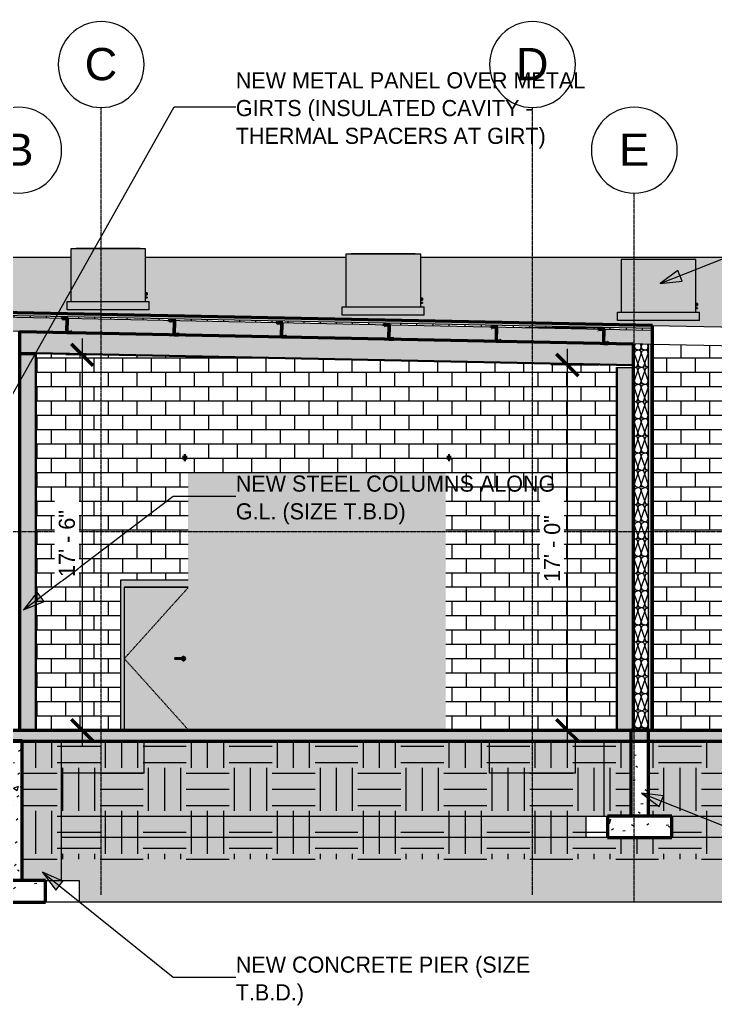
# Model space of a CAD drawing. Header units: inches. Extents: x -12040 to -7983, y -201 to 456.
# Drawn here: x -9286 to -8897, y -154 to 397 of the extents above; entities that cross this region are included whole.
import ezdxf

# ---------------------------------------------------------------- set-up
doc = ezdxf.new("R2010")
doc.units = ezdxf.units.IN
doc.header["$MEASUREMENT"] = 0
for name, pattern in [('Aligning Line 1_8_', [0.25, 0.125, -0.125]), ('Dash 1_16_', [0.125, 0.0625, -0.0625]), ('Grid Line 1_2_', [0.875, 0.5, -0.125, 0.125, -0.125])]:
    doc.linetypes.add(name, pattern=pattern)
for name, color, linetype, lineweight in [('A-ANNO-DIMS', 211, 'Continuous', 9), ('A-ANNO-DIMS-96', 211, 'Continuous', 9), ('A-DOOR', 31, 'Continuous', 13), ('A-DOOR-5', 31, 'Continuous', 9), ('A-DOOR-6', 31, 'Dash 1_16_', 9), ('A-DOOR-7', 31, 'Continuous', 50), ('A-DOOR-FRAM', 31, 'Continuous', 13), ('A-DOOR-FRAM-3', 31, 'Continuous', 9), ('A-FLOR-5', 192, 'Continuous', 50), ('A-FLOR-LEVL-1', 51, 'Grid Line 1_2_', 9), ('A-FLOR-PATT-1', 8, 'Continuous', 9), ('A-ROOF', 132, 'Continuous', 13), ('A-ROOF-3', 132, 'Continuous', 50), ('A-ROOF-PATT-1', 132, 'Continuous', 9), ('A-WALL', 113, 'Continuous', 13), ('A-WALL-1', 10, 'Continuous', 13), ('A-WALL-3', 163, 'Continuous', 13), ('A-WALL-5', 113, 'Continuous', 50), ('A-WALL-PATT-1', 10, 'Continuous', 13), ('A-WALL-PATT-2', 7, 'Continuous', 9), ('A-WALL-PATT-3', 111, 'Continuous', 9), ('C-TOPO-2', 253, 'Continuous', 9), ('G-ANNO-SYMB', 111, 'Aligning Line 1_8_', 9), ('G-ANNO-TEXT', 231, 'Continuous', 9), ('M-EQPM', 50, 'Continuous', 9), ('S-BEAM', 12, 'Continuous', 13), ('S-BEAM-4', 12, 'Continuous', 9), ('S-BEAM-5', 12, 'Continuous', 50), ('S-COLS', 52, 'Continuous', 13), ('S-COLS-3', 52, 'Continuous', 9), ('S-FNDN', 32, 'Continuous', 13), ('S-FNDN-2', 153, 'Continuous', 50), ('S-FNDN-3', 253, 'Continuous', 9), ('S-FNDN-4', 163, 'Continuous', 13), ('S-FNDN-5', 254, 'Continuous', 13), ('S-FNDN-6', 32, 'Continuous', 9), ('S-FNDN-7', 32, 'Continuous', 50), ('S-FNDN-8', 90, 'Continuous', 13), ('S-GRID-1', 1, 'Grid Line 1_2_', 9), ('S-GRID-IDEN', 1, 'Continuous', 9)]:
    doc.layers.add(name, color=color, linetype=linetype, lineweight=lineweight)
doc.styles.add('Arial', font='arial.ttf', dxfattribs={"height": 18})
doc.styles.add('Century Gothic_1', font='ufonts.com_century-gothic.ttf', dxfattribs={"height": 9})
doc.dimstyles.new('OD__1__Tol__', dxfattribs={"dimscale": 12, "dimtxt": 9.397514, "dimasz": 1, "dimexe": 0.75, "dimexo": 0.5, "dimgap": 0.125, "dimtad": 1, "dimdec": 0, "dimzin": 3, "dimdsep": 46, "dimlunit": 4, "dimtxsty": 'Century Gothic_1', "dimblk1": 'OBLIQUE', "dimblk2": 'OBLIQUE', "dimsah": 1, "dimcen": 0.09, "dimdle": 0.75, "dimazin": 0, "dimtfac": 1, "dimtdec": 4, "dimtix": 1, "dimtmove": 0, "dimatfit": 3, "dimfxl": 1, "dimtvp": 1, "dimtfill": 1, "dimfrac": 2, "dimtolj": 1, "dimtzin": 0, "dimarcsym": 2})
pattern_1 = [(0, (-8928.57, 126), (24, 24), [24, -24]), (0, (-8928.57, 135), (24, 24), [24, -24]), (0, (-8928.57, 144), (24, 24), [24, -24]), (90, (-8925.57, 147), (-24, 24), [24, -24]), (90, (-8916.57, 147), (-24, 24), [24, -24]), (90, (-8907.57, 147), (-24, 24), [24, -24])]
pattern_2 = [(50, (-8928.57, 126), (27.5427, -2.4099), [2.88, -31.68]), (355, (-8928.57, 126), (-5.3278, 28.8843), [2.304, -25.344]), (100.451, (-8926.276, 125.8), (22.2153, 26.474), [2.448, -26.924]), (46.184, (-8928.57, 133.68), (40.982, -6.3564), [4.32, -47.52]), (96.636, (-8925.156, 133.15), (35.8907, 37.4062), [3.671, -40.386]), (351.184, (-8928.57, 133.68), (35.891, 37.4062), [3.456, -38.016]), (21, (-8924.73, 131.76), (22.921, -15.4607), [2.88, -31.68]), (326, (-8924.73, 131.76), (9.3435, 27.8457), [2.304, -25.344]), (71.451, (-8922.82, 130.472), (32.2648, 12.3844), [2.448, -26.924]), (37.5, (-8928.571, 126), (0.46686, 12.7827), [1.267, -23.77, 1.267, -24.461, -25.44]), (37.5, (-8928.571, 126), (0.46686, 12.7827), [-50.765, 1.267, -24.173]), (7.5, (-8928.571, 126), (10.1016, 15.1451), [1.267, -13.402, 1.267, -23.194, -9.696]), (7.5, (-8928.571, 126), (10.1016, 15.1451), [-39.13, 1.267, -8.429]), (327.5, (-8937.134, 126), (20.49916, -0.86578), [1.267, -8.333, 1.267, -28.685, -39.744]), (327.5, (-8937.134, 126), (20.49916, -0.86578), [-39.552, 1.267, -38.477]), (317.5, (-8940.974, 126), (22.3948, 3.8443), [1.267, -11.213, 1.267, -18.624, -28.224]), (317.5, (-8940.974, 126), (22.3948, 3.8443), [-32.371, 1.267, -26.957])]
pattern_3 = [(161.57, (-8928.0911, 126.48), (-3.8399538, -1.54e-05), [0, -27.322, 3.034, 0]), (18.43, (-8929.0511, 126.48), (-3.8399538, 1.54e-05), [0, -27.322, 3.034, 0]), (108.43, (-8928.0911, 126.48), (1.919622, -9.6005246), [9.106, -21.25]), (71.57, (-8929.0511, 126.48), (1.919622, 9.6005246), [9.106, -21.25])]

# ---------------------------------------------------------------- blocks, each defined once
blk = doc.blocks.new('Walls 1 - Walls 1-1277454-BUILDING SECTION - NORTH_SOUTH - LOOKING EAST - _REPAIR GARAGE')
at = {"layer": 'A-WALL-1'}
for points in [[(-11369.62, -72), (-10643.01, -72), (-10643.01, -60), (-11424.64, -60), (-11424.64, -72)], [(-11414.64, -96), (-10643.01, -96), (-10643.01, -72), (-11424.64, -72), (-11424.64, -84), (-11414.64, -84)]]:
    blk.add_hatch(color=256, dxfattribs=at).paths.add_polyline_path(points, flags=0)
at = {"layer": 'A-WALL-3'}
blk.add_line((-10643.01, -96), (-11414.64, -96), dxfattribs=at)
blk = doc.blocks.new('Door-Sectional_DesignersChoice_Amarr - 16_x8_-V2-BUILDING SECTION - NORTH_SOUTH - LOOKING EAST - _REPAIR GARAGE')
at = {"layer": 'A-DOOR'}
for points in [[(-11355.18, 151.25), (-11355.18, 153.25), (-11356.18, 153.25), (-11356.18, 151.25)], [(-11207.61, 151.25), (-11207.61, 153.25), (-11208.61, 153.25), (-11208.61, 151.25)], [(-11353.9, 0), (-11209.9, 0), (-11209.9, 144), (-11353.9, 144), (-11353.9, 6.17)]]:
    blk.add_hatch(color=256, dxfattribs=at).paths.add_polyline_path(points, flags=0)
at = {"layer": 'A-DOOR-7'}
for p, q in [((-11356.18, 153.25), (-11356.18, 151.25)), ((-11355.18, 153.25), (-11356.18, 153.25)), ((-11356.18, 151.25), (-11355.18, 151.25)), ((-11355.18, 151.25), (-11355.18, 153.25)), ((-11208.61, 153.25), (-11208.61, 151.25)), ((-11207.61, 153.25), (-11208.61, 153.25)), ((-11208.61, 151.25), (-11207.61, 151.25)), ((-11207.61, 151.25), (-11207.61, 153.25))]:
    blk.add_line(p, q, dxfattribs=at)
blk = doc.blocks.new('Z-Girder - Z-Girder-1383075-BUILDING SECTION - NORTH_SOUTH - LOOKING EAST - _REPAIR GARAGE')
at = {"layer": 'S-BEAM-4'}
h = blk.add_hatch(color=256, dxfattribs=at)
h.paths.add_polyline_path([(-11421.51, 222.14), (-11421.55, 222.28), (-11421.68, 222.32), (-11421.62, 222.2)], flags=0)
h.paths.add_polyline_path([(-11419.13, 222.1), (-11418.63, 222.66), (-11418.71, 222.73), (-11419.17, 222.21), (-11421.49, 222.25), (-11421.51, 222.14)], flags=0)
h.paths.add_polyline_path([(-11421.46, 230.09), (-11421.6, 230.15), (-11423.99, 230.16), (-11424.46, 229.63), (-11424.37, 229.56), (-11423.91, 230.08), (-11421.6, 230.04)], flags=0)
h.paths.add_polyline_path([(-11421.41, 229.96), (-11421.46, 230.09), (-11421.54, 230.01)], flags=0)
h.paths.add_polyline_path([(-11421.68, 222.32), (-11421.57, 222.33), (-11421.41, 229.96), (-11421.52, 229.96)], flags=0)
at = {"layer": 'S-BEAM-5'}
for p, q in [((-11423.96, 230.19), (-11424.46, 229.63)), ((-11424.46, 229.63), (-11424.37, 229.56)), ((-11424.37, 229.56), (-11423.91, 230.08)), ((-11421.6, 230.15), (-11423.96, 230.19)), ((-11423.91, 230.08), (-11421.6, 230.04)), ((-11421.52, 229.96), (-11421.68, 222.32)), ((-11421.57, 222.33), (-11421.41, 229.96)), ((-11421.51, 222.14), (-11419.13, 222.1)), ((-11419.17, 222.21), (-11421.49, 222.25)), ((-11418.71, 222.73), (-11419.17, 222.21)), ((-11419.13, 222.1), (-11418.63, 222.66)), ((-11418.63, 222.66), (-11418.71, 222.73))]:
    blk.add_line(p, q, dxfattribs=at)
for centre, radius, start, end in [((-11421.6, 229.96), 0.188, 358.8458, 88.8458), ((-11421.6, 229.96), 0.0782, 358.8458, 86.7231), ((-11421.49, 222.33), 0.188, 184.4483, 262.9101), ((-11421.49, 222.33), 0.0782, 178.8458, 265.8034)]:
    blk.add_arc(centre, radius, start, end, dxfattribs=at)
blk = doc.blocks.new('Condensing Unit - Air Cooled - DX - 6-10 Tons - 6 Tons-1352867-BUILDING SECTION - NORTH_SOUTH - LOOKING EAST - _REPAIR GARAGE')
at = {"layer": 'M-EQPM'}
for points in [[(-11252.3, 236.46), (-11223.9, 236.46), (-11223.9, 265.87), (-11265.68, 265.87), (-11265.68, 236.46)], [(-11261.28, 265.87), (-11251.75, 265.87), (-11251.75, 266.23), (-11262.69, 266.23), (-11262.69, 265.87), (-11262.22, 265.87)], [(-11241.29, 265.87), (-11240.81, 265.87), (-11240.81, 266.23), (-11251.75, 266.23), (-11251.75, 265.87), (-11242.23, 265.87)], [(-11240.11, 265.87), (-11237.83, 265.87), (-11237.83, 266.23), (-11240.81, 266.23), (-11240.81, 265.87)], [(-11227.36, 265.87), (-11226.89, 265.87), (-11226.89, 266.23), (-11237.83, 266.23), (-11237.83, 265.87), (-11228.3, 265.87)], [(-11222.9, 240.86), (-11222.9, 241.42), (-11223.9, 241.4), (-11223.9, 240.86)], [(-11223.9, 240.29), (-11222.9, 240.31), (-11222.9, 240.86), (-11223.9, 240.86), (-11223.9, 240.31)], [(-11222.9, 238.68), (-11222.9, 238.86), (-11223.9, 238.85), (-11223.9, 238.68)], [(-11222.9, 238.5), (-11222.9, 238.68), (-11223.9, 238.68), (-11223.9, 238.5)], [(-11252.3, 231.87), (-11221.9, 231.87), (-11221.9, 236.46), (-11267.68, 236.46), (-11267.68, 231.87)]]:
    blk.add_hatch(color=256, dxfattribs=at).paths.add_polyline_path(points, flags=0)
for p, q in [((-11265.68, 265.87), (-11265.68, 236.46)), ((-11223.9, 265.87), (-11265.68, 265.87)), ((-11262.75, 266.23), (-11262.75, 265.87)), ((-11262.69, 266.23), (-11251.75, 266.23)), ((-11251.75, 266.23), (-11240.81, 266.23)), ((-11240.83, 266.23), (-11237.83, 266.23)), ((-11240.75, 265.87), (-11240.75, 266.23)), ((-11237.83, 266.23), (-11226.89, 266.23)), ((-11226.83, 265.87), (-11226.83, 266.23)), ((-11223.9, 236.46), (-11223.9, 265.87)), ((-11222.9, 241.42), (-11223.9, 241.42)), ((-11223.9, 240.29), (-11222.9, 240.29)), ((-11222.9, 238.87), (-11223.9, 238.87)), ((-11223.9, 238.5), (-11222.9, 238.5)), ((-11222.9, 241.42), (-11222.9, 240.86)), ((-11222.9, 240.86), (-11222.9, 240.29)), ((-11222.9, 238.86), (-11222.9, 238.68)), ((-11222.9, 238.68), (-11222.9, 238.5)), ((-11267.68, 236.46), (-11221.9, 236.46)), ((-11267.68, 231.87), (-11267.68, 236.46)), ((-11221.9, 231.87), (-11267.68, 231.87)), ((-11221.9, 231.87), (-11221.9, 236.46))]:
    blk.add_line(p, q, dxfattribs=at)
blk = doc.blocks.new('Door-Passage-Single-Flush - 36_ x 80_-1385436-BUILDING SECTION - NORTH_SOUTH - LOOKING EAST - _REPAIR GARAGE')
at = {"layer": 'A-DOOR'}
h = blk.add_hatch(color=256, dxfattribs=at)
h.paths.add_polyline_path([(-11353.9, 0), (-11353.9, 80), (-11389.52, 80), (-11389.52, 0)], flags=0)
h.paths.add_polyline_path([(-11356.38, 38.82), (-11356.68, 38.86), (-11356.97, 38.98), (-11357.21, 39.16), (-11357.4, 39.41), (-11357.5, 39.61), (-11361.2, 39.62), (-11361.2, 40.39), (-11357.48, 40.39), (-11357.4, 40.59), (-11357.21, 40.84), (-11356.97, 41.02), (-11356.68, 41.14), (-11356.38, 41.18), (-11356.07, 41.14), (-11355.78, 41.02), (-11355.54, 40.84), (-11355.35, 40.59), (-11355.23, 40.31), (-11355.19, 40), (-11355.23, 39.69), (-11355.35, 39.41), (-11355.54, 39.16), (-11355.78, 38.98), (-11356.15, 38.85)], flags=0)
for points in [[(-11357.06, 40), (-11357.06, 40.39), (-11361.2, 40.38), (-11361.2, 40), (-11359.39, 40)], [(-11359.39, 39.61), (-11357.06, 39.62), (-11357.06, 40), (-11361.2, 40), (-11361.2, 39.61)]]:
    blk.add_hatch(color=256, dxfattribs=at).paths.add_polyline_path(points, flags=0)
h = blk.add_hatch(color=256, dxfattribs=at)
h.paths.add_polyline_path([(-11356.38, 38.82), (-11356.07, 38.86), (-11355.78, 38.98), (-11355.54, 39.16), (-11355.35, 39.41), (-11355.23, 39.69), (-11355.19, 40), (-11355.23, 40.31), (-11355.35, 40.59), (-11355.54, 40.84), (-11355.78, 41.02), (-11356.15, 41.15), (-11356.38, 41.18), (-11356.68, 41.14), (-11356.97, 41.02), (-11357.21, 40.84), (-11357.4, 40.59), (-11357.47, 40.39), (-11356.99, 40.38), (-11356.73, 40.38), (-11356.37, 40.36), (-11356.18, 40.26), (-11356.13, 40.12), (-11356.13, 39.8), (-11356.3, 39.65), (-11356.48, 39.61), (-11356.81, 39.65), (-11357.25, 39.61), (-11357.48, 39.61), (-11357.4, 39.41), (-11357.21, 39.16), (-11356.97, 38.98), (-11356.68, 38.86)], flags=0)
h.paths.add_polyline_path([(-11357.06, 39.8), (-11357, 40), (-11357.06, 40.1), (-11357.06, 39.9)], flags=0)
h = blk.add_hatch(color=256, dxfattribs=at)
h.paths.add_polyline_path([(-11356.3, 40), (-11356.11, 40), (-11356.18, 40.26), (-11356.3, 40.35), (-11356.49, 40.39), (-11356.81, 40.35), (-11357.01, 40.34), (-11356.69, 40), (-11356.39, 40)], flags=0)
h.paths.add_polyline_path([(-11357, 40), (-11356.69, 40), (-11357.06, 40.34), (-11357.03, 40.1)], flags=0)
h = blk.add_hatch(color=256, dxfattribs=at)
h.paths.add_polyline_path([(-11356.69, 40), (-11357, 40), (-11357.06, 39.66), (-11357.03, 39.66), (-11356.7, 39.99)], flags=0)
h.paths.add_polyline_path([(-11356.47, 39.61), (-11356.18, 39.74), (-11356.13, 39.88), (-11356.15, 40), (-11356.7, 39.99), (-11356.99, 39.62), (-11356.73, 39.62), (-11356.48, 39.61)], flags=0)
at = {"layer": 'A-DOOR-FRAM'}
blk.add_hatch(color=256, dxfattribs=at).paths.add_polyline_path([(-11389.52, 0), (-11389.52, 80), (-11353.9, 80), (-11353.9, 84), (-11391.52, 84), (-11391.52, 0)], flags=0)
at = {"layer": 'A-DOOR-5'}
for p, q in [((-11353.9, 80), (-11389.52, 80)), ((-11389.52, 80), (-11389.52, 0)), ((-11357.06, 40.39), (-11361.2, 40.39)), ((-11361.2, 40), (-11361.2, 40.39)), ((-11361.2, 39.61), (-11361.2, 40)), ((-11361.2, 39.61), (-11357.06, 39.61))]:
    blk.add_line(p, q, dxfattribs=at)
at = {"layer": 'A-DOOR-5', "flags": 128}
for points in [[(-11356.47, 40.39), (-11356.47, 40.39), (-11356.48, 40.39), (-11356.48, 40.39), (-11356.48, 40.39), (-11356.49, 40.39), (-11356.49, 40.39), (-11356.5, 40.39), (-11356.5, 40.39), (-11356.51, 40.39), (-11356.52, 40.39), (-11356.53, 40.39), (-11356.54, 40.39), (-11356.55, 40.39), (-11356.56, 40.39), (-11356.58, 40.39), (-11356.59, 40.39), (-11356.6, 40.39), (-11356.62, 40.39), (-11356.64, 40.39), (-11356.65, 40.39), (-11356.67, 40.39), (-11356.69, 40.39), (-11356.71, 40.39), (-11356.73, 40.39), (-11356.74, 40.39), (-11356.77, 40.39), (-11356.79, 40.39), (-11356.81, 40.39), (-11356.83, 40.39), (-11356.85, 40.39), (-11356.87, 40.39), (-11356.89, 40.39), (-11356.92, 40.39), (-11356.94, 40.39), (-11356.96, 40.39), (-11356.99, 40.39), (-11357.01, 40.39), (-11357.03, 40.39), (-11357.06, 40.39), (-11357.06, 40.39)], [(-11357.06, 39.61), (-11357.04, 39.61), (-11357.02, 39.61), (-11356.99, 39.61), (-11356.97, 39.61), (-11356.95, 39.61), (-11356.92, 39.61), (-11356.9, 39.61), (-11356.88, 39.61), (-11356.86, 39.61), (-11356.83, 39.61), (-11356.81, 39.61), (-11356.79, 39.61), (-11356.77, 39.61), (-11356.75, 39.61), (-11356.73, 39.61), (-11356.71, 39.61), (-11356.69, 39.61), (-11356.67, 39.61), (-11356.66, 39.61), (-11356.64, 39.61), (-11356.62, 39.61), (-11356.61, 39.61), (-11356.59, 39.61), (-11356.58, 39.61), (-11356.57, 39.61), (-11356.55, 39.61), (-11356.54, 39.61), (-11356.53, 39.61), (-11356.52, 39.61), (-11356.51, 39.61), (-11356.51, 39.61), (-11356.5, 39.61), (-11356.49, 39.61), (-11356.49, 39.61), (-11356.48, 39.61), (-11356.48, 39.61), (-11356.48, 39.61), (-11356.47, 39.61), (-11356.47, 39.61)]]:
    blk.add_lwpolyline(points, dxfattribs=at)
at = {"layer": 'A-DOOR-5'}
for centre, radius, start, end in [((-11356.38, 40), 1.18, 0, 160.3657), ((-11356.38, 40), 1.18, 199.5633, 360), ((-11356.47, 40), 0.394, 75, 90), ((-11356.47, 40), 0.394, 270, 285), ((-11356.47, 40), 0.394, 0, 30), ((-11356.47, 40), 0.394, 330, 0)]:
    blk.add_arc(centre, radius, start, end, dxfattribs=at)
at = {"layer": 'A-DOOR-6'}
for p, q in [((-11353.9, 79.58), (-11389.52, 40)), ((-11389.52, 40), (-11353.9, 0.42))]:
    blk.add_line(p, q, dxfattribs=at)
at = {"layer": 'A-DOOR-FRAM-3'}
for q in [(-11389.52, 0), (-11353.9, 80)]:
    blk.add_line((-11389.52, 80), q, dxfattribs=at)
blk = doc.blocks.new('Grid - Grid Head - Circle-50561-BUILDING SECTION - NORTH_SOUTH - LOOKING EAST - _REPAIR GARAGE')
at = {"layer": 'S-GRID-IDEN'}
for start, end in [(360, 180), (180, 360)]:
    blk.add_arc((-10800.4, 371.84), 24, start, end, dxfattribs=at)
blk = doc.blocks.new('DIMBLOCK3-BUILDING SECTION - NORTH_SOUTH - LOOKING EAST - _REPAIR GARAGE')
at = {"layer": 'A-ANNO-DIMS-96', "lineweight": 50}
for p, q in [((-9250.7, 209.75), (-9256.7, 215.75)), ((-9250.7, 209.75), (-9244.7, 203.75)), ((-9250.7, 0), (-9256.7, 6)), ((-9250.7, 0), (-9244.7, -6))]:
    blk.add_line(p, q, dxfattribs=at)
at = {"layer": 'A-ANNO-DIMS-96'}
for p, q in [((-9250.7, 218.75), (-9250.7, -9)), ((-9248.21, 209.75), (-9259.7, 209.75)), ((-9250.7, 209.75), (-9248.21, 209.75)), ((-9248.21, 0), (-9259.7, 0)), ((-9250.7, 0), (-9248.21, 0))]:
    blk.add_line(p, q, dxfattribs=at)
at = {"layer": 'A-ANNO-DIMS-96', "color": 0, "insert": (-9263.74, 85.63), "char_height": 9, "width": 46.1821, "attachment_point": 1, "rotation": 90, "line_spacing_factor": 0.984502, "style": 'Century Gothic_1', "bg_fill": 3, "box_fill_scale": 1.25, "bg_fill_color": 256, "bg_fill_true_color": 13158600, "bg_fill_transparency": 0}
blk.add_mtext('17\' - 6"', dxfattribs=at)
blk = doc.blocks.new('_Oblique')
at = {"color": 0, "linetype": 'ByBlock', "lineweight": -2}
blk.add_line((-0.5, -0.5), (0.5, 0.5), dxfattribs=at)
blk = doc.blocks.new('DIMBLOCK4-BUILDING SECTION - NORTH_SOUTH - LOOKING EAST - _REPAIR GARAGE')
at = {"layer": 'A-ANNO-DIMS-96', "lineweight": 50}
for p, q in [((-8979.56, 204.05), (-8985.56, 210.05)), ((-8979.56, 204.05), (-8973.56, 198.05)), ((-8979.56, 0), (-8985.56, 6)), ((-8979.56, 0), (-8973.56, -6))]:
    blk.add_line(p, q, dxfattribs=at)
at = {"layer": 'A-ANNO-DIMS-96'}
for p, q in [((-8979.56, 213.05), (-8979.56, -9)), ((-8961.99, 204.05), (-8988.56, 204.05)), ((-8979.56, 204.05), (-8961.99, 204.05)), ((-8977.08, 0), (-8988.56, 0)), ((-8979.56, 0), (-8977.08, 0))]:
    blk.add_line(p, q, dxfattribs=at)
at = {"layer": 'A-ANNO-DIMS-96', "color": 0, "insert": (-8992.6, 82.78), "char_height": 9, "width": 46.1821, "attachment_point": 1, "rotation": 90, "line_spacing_factor": 0.984502, "style": 'Century Gothic_1', "bg_fill": 3, "box_fill_scale": 1.25, "bg_fill_color": 256, "bg_fill_true_color": 13158600, "bg_fill_transparency": 0}
blk.add_mtext('17\' - 0"', dxfattribs=at)

msp = doc.modelspace()

# ---------------------------------------------------------------- hatches: boundary and pattern name
at = {"layer": 'A-FLOR-PATT-1'}
h = msp.add_hatch(dxfattribs=at)
h.set_pattern_fill('FP_8', color=256, style=0, pattern_type=2)
h.set_pattern_definition(pattern_2)
h.paths.add_polyline_path([(-9294.13, -6.13), (-8632.38, -6.13), (-8632.38, -0.13), (-9294.13, -0.13)], flags=0)
at = {"layer": 'A-ROOF'}
msp.add_hatch(color=256, dxfattribs=at).paths.add_polyline_path([(-8931.88, 224.57), (-8931.88, 226.07), (-9296.38, 233.43), (-9296.38, 231.93), (-8934.12, 224.61)], flags=0)
at = {"layer": 'A-ROOF-PATT-1'}
h = msp.add_hatch(dxfattribs=at)
h.set_pattern_fill('FP_9', color=256, style=0, pattern_type=2)
h.set_pattern_definition([(0, (-8928.571, 126), (0, 9), []), (90, (-8928.571, 126), (-9, 6e-16), [])])
h.paths.add_polyline_path([(-8931.88, 223.57), (-8931.88, 224.57), (-9296.38, 231.93), (-9296.38, 230.93), (-8934.12, 223.61)], flags=0)
h = msp.add_hatch(dxfattribs=at)
h.set_pattern_fill('FP_10', color=256, style=0, pattern_type=2)
h.set_pattern_definition(pattern_3)
h.paths.add_polyline_path([(-8931.88, 215.56), (-8931.88, 223.57), (-9296.38, 230.93), (-9296.38, 222.92), (-8932.63, 215.58)], flags=0)
at = {"layer": 'A-WALL'}
for points in [[(-9285.63, 0), (-9285.5, 0), (-9285.5, 222.7), (-9285.63, 222.71), (-9285.63, 6.17)], [(-8942.75, 0), (-8942.63, 0), (-8942.63, 215.78), (-8942.75, 215.78), (-8942.75, 6.17)], [(-8932.63, 0), (-8932.63, 215.58), (-8934.13, 215.61), (-8934.12, 0)], [(-8932.63, 0), (-8931.88, 0), (-8931.88, 215.56), (-8932.63, 215.58), (-8932.63, 70.16)]]:
    msp.add_hatch(color=256, dxfattribs=at).paths.add_polyline_path(points, flags=0)
at = {"layer": 'A-WALL-PATT-1'}
h = msp.add_hatch(color=256, dxfattribs=at)
h.paths.add_polyline_path([(-9605.5, -0.13), (-9596, -0.13), (-9596, 0), (-9606, 0), (-9606, -0.13)], flags=0)
h.paths.add_polyline_path([(-9609.16, 0), (-9608.25, 0), (-9608.25, 16), (-9611.75, 16), (-9611.75, 0)], flags=0)
h.paths.add_polyline_path([(-9611.75, 17.5), (-9608.25, 17.5), (-9608.25, 39.61), (-9609.48, 39.64), (-9609.63, 39.74), (-9609.68, 39.8), (-9609.68, 40.2), (-9609.51, 40.35), (-9609.33, 40.38), (-9609.12, 40.39), (-9608.25, 40.39), (-9608.25, 40.5), (-9611.75, 40.5), (-9611.75, 22.17)], flags=0)
h.paths.add_polyline_path([(-9609.33, 39.68), (-9609.35, 39.72), (-9609.33, 39.68)], flags=0)
h.paths.add_polyline_path([(-9608.75, 39.8), (-9608.78, 40.1), (-9608.81, 39.99), (-9608.78, 39.9)], flags=0)
h.paths.add_polyline_path([(-9609.16, 42), (-9608.25, 42), (-9608.25, 239.72), (-8888.01, 225.18), (-8888.01, 264), (-9061.5, 264), (-9061.5, 241.42), (-9060.5, 241.4), (-9060.5, 240.29), (-9061.5, 240.29), (-9061.5, 238.86), (-9060.5, 238.85), (-9060.5, 238.5), (-9061.5, 238.5), (-9061.5, 236.46), (-9059.5, 236.46), (-9059.5, 231.87), (-9105.29, 231.87), (-9105.29, 236.46), (-9103.29, 236.46), (-9103.29, 264), (-9215.29, 264), (-9215.29, 244.42), (-9214.29, 244.4), (-9214.29, 243.29), (-9215.29, 243.29), (-9215.29, 241.86), (-9214.29, 241.85), (-9214.29, 241.5), (-9215.29, 241.5), (-9215.29, 239.46), (-9213.29, 239.46), (-9213.29, 234.87), (-9259.07, 234.87), (-9259.07, 239.46), (-9257.07, 239.46), (-9257.07, 264), (-9611.75, 264), (-9611.75, 42)], flags=0)
h.paths.add_polyline_path([(-8642.63, 114), (-8638, 114), (-8638, 124), (-8480.6, 124), (-8480.6, 264), (-8832.38, 264), (-8832.38, 224.06), (-8642.63, 220.22), (-8642.63, 118.12)], flags=0)
h.paths.add_polyline_path([(-8942.75, 228.87), (-8951.53, 228.87), (-8951.53, 233.46), (-8949.53, 233.46), (-8949.53, 262.87), (-8946.54, 262.87), (-8946.54, 263.23), (-8910.74, 263.23), (-8910.74, 262.87), (-8907.75, 262.87), (-8907.75, 238.42), (-8906.75, 238.4), (-8906.75, 237.29), (-8907.75, 237.29), (-8907.75, 235.86), (-8906.75, 235.85), (-8906.75, 235.5), (-8907.75, 235.5), (-8907.75, 233.46), (-8905.75, 233.46), (-8905.75, 228.87), (-8934.12, 228.87)], flags=0)
h = msp.add_hatch(color=256, dxfattribs=at)
h.paths.add_polyline_path([(-9336.55, -0.13), (-9310.6, -0.13), (-9310.6, 0), (-9342.24, 0), (-9342.24, -0.13)], flags=0)
h.paths.add_polyline_path([(-9596, -0.13), (-9595.24, -0.13), (-9595.25, 0), (-9596, 0)], flags=0)
h.paths.add_polyline_path([(-9519.13, -0.13), (-9343.74, -0.13), (-9343.74, 0), (-9575.25, 0), (-9575.25, -0.13), (-9537.99, -0.13)], flags=0)
h.paths.add_polyline_path([(-9585.26, -0.13), (-9576.75, -0.13), (-9576.75, 0), (-9585.26, 0)], flags=0)
h.paths.add_polyline_path([(-9300.62, -0.13), (-9296.38, -0.13), (-9296.38, 0), (-9300.62, 0)], flags=0)
h.paths.add_polyline_path([(-8931.88, -0.13), (-8648.06, -0.13), (-8648.06, 0), (-8934.13, 0), (-8934.12, -0.13), (-8932.63, -0.13)], flags=0)
h.paths.add_polyline_path([(-8959.12, -0.13), (-8959.12, 0), (-9262.25, 0), (-9262.25, -0.13), (-8960.09, -0.13)], flags=0)
h.paths.add_polyline_path([(-9289.13, -0.13), (-9289.13, 0), (-9294.13, 0), (-9294.13, -0.13), (-9293.13, -0.13)], flags=0)
h = msp.add_hatch(color=256, dxfattribs=at)
h.paths.add_polyline_path([(-9262.25, -48), (-8959.12, -48), (-8959.12, -6.13), (-8975, -6.13), (-8975, -24), (-9023, -24), (-9023, -6.13), (-9216, -6.13), (-9216, -24), (-9262.25, -24), (-9262.25, -36)], flags=0)
h.paths.add_polyline_path([(-8921.13, -48), (-8648.06, -48), (-8648.06, -6.13), (-8934.13, -6.13), (-8934.12, -48)], flags=0)
at = {"layer": 'A-WALL-PATT-2'}
h = msp.add_hatch(dxfattribs=at)
h.set_pattern_fill('FP_8', color=256, style=0, pattern_type=2)
h.set_pattern_definition(pattern_2)
h.paths.add_polyline_path([(-9284.13, -84), (-9284.13, -6), (-9294.13, -6), (-9294.13, -84)], flags=0)
at = {"layer": 'A-WALL-PATT-3'}
h = msp.add_hatch(dxfattribs=at)
h.set_pattern_fill('FP_13', color=256, style=0, pattern_type=2)
h.set_pattern_definition([(0, (-8883.875, 0), (0, 8), []), (90, (-8883.875, 0), (-8, 8), [8, -8])])
h.paths.add_polyline_path([(-9271.64, 0), (-9229.13, 0), (-9229.13, 84), (-9191.5, 84), (-9191.5, 144), (-9047.5, 144), (-9047.5, 0), (-8952.11, 0), (-8952.11, 202.66), (-8942.75, 202.66), (-8942.75, 203.79), (-9285.5, 210.69), (-9285.47, 209.83), (-9276.15, 209.83), (-9276.15, 0)], flags=0)
h.paths.add_polyline_path([(-8883.88, 0), (-8883.88, 214.59), (-8931.88, 215.56), (-8931.88, 0)], flags=0)
h.paths.add_polyline_path([(-9193.78, 151.25), (-9193.78, 153.25), (-9192.78, 153.25), (-9192.78, 151.25)], flags=0)
h.paths.add_polyline_path([(-9046.22, 151.25), (-9046.22, 153.25), (-9045.22, 153.25), (-9045.22, 151.25)], flags=0)
h = msp.add_hatch(dxfattribs=at)
h.set_pattern_fill('FP_14', color=256, style=0, pattern_type=2)
h.set_pattern_definition([(0, (-8928.571, 126), (0, 4.798), []), (315, (-8928.571, 126), (4.79843, 0), [6.786, -6.786]), (45, (-8928.571, 126), (4.79843, 0), [6.786, -6.786])])
h.paths.add_polyline_path([(-8942.63, 0), (-8942.13, 0), (-8942.13, 215.77), (-8942.63, 215.78), (-8942.63, 6.17)], flags=0)
h = msp.add_hatch(dxfattribs=at)
h.set_pattern_fill('FP_10', color=256, style=0, pattern_type=2)
h.set_pattern_definition(pattern_3)
h.paths.add_polyline_path([(-8942.13, 0), (-8934.13, 0), (-8934.13, 215.61), (-8942.13, 215.77), (-8942.13, 6.17)], flags=0)
h = msp.add_hatch(dxfattribs=at)
h.set_pattern_fill('FP_8', color=256, style=0, pattern_type=2)
h.set_pattern_definition(pattern_2)
h.paths.add_polyline_path([(-8944.13, -48), (-8934.13, -48), (-8934.13, 0), (-8944.13, 0), (-8944.13, -25.83)], flags=0)
at = {"layer": 'C-TOPO-2'}
h = msp.add_hatch(dxfattribs=at)
h.set_pattern_fill('FP_7', color=256, style=0, pattern_type=2)
h.set_pattern_definition(pattern_1)
h.paths.add_polyline_path([(-9284.13, -72), (-9115.13, -72), (-9115.13, -6.13), (-9284.13, -6.13), (-9284.13, -57.83)], flags=0)
h = msp.add_hatch(dxfattribs=at)
h.set_pattern_fill('FP_7', color=256, style=0, pattern_type=2)
h.set_pattern_definition(pattern_1)
h.paths.add_polyline_path([(-9115.13, -72), (-8632.38, -72), (-8632.38, -6.13), (-8934.13, -6.13), (-8934.12, -48), (-8921.13, -48), (-8921.13, -60), (-8957.13, -60), (-8957.13, -48), (-8944.13, -48), (-8944.13, -6.13), (-9115.13, -6.13), (-9115.13, -57.83)], flags=0)
at = {"layer": 'G-ANNO-TEXT'}
for points in [[(-8927.77, 249.48), (-8915.42, 250.9), (-8917.79, 256.88)], [(-9283.38, 67.25), (-9271.88, 71.95), (-9275.77, 77.07)], [(-8938.19, -35.11), (-8928.24, -42.54), (-8925.86, -36.57)], [(-9272.8, -79.28), (-9265.45, -89.3), (-9261.43, -84.29)]]:
    msp.add_hatch(color=256, dxfattribs=at).paths.add_polyline_path(points, flags=0)
at = {"layer": 'S-BEAM'}
for points in [[(-8942.75, 215.31), (-8942.75, 215.78), (-9285.5, 222.7), (-9285.5, 222.22), (-8960.09, 215.66)], [(-8942.75, 214.51), (-8942.75, 215.31), (-9285.5, 222.19), (-9285.5, 221.42), (-8951.51, 214.69)], [(-8942.75, 205.16), (-8942.75, 214.51), (-9285.5, 221.42), (-9285.5, 212.07), (-8947.11, 205.25)], [(-8942.75, 204.36), (-8942.75, 205.16), (-9285.5, 212.07), (-9285.5, 211.27), (-8947.11, 204.45)], [(-8942.75, 203.79), (-8942.75, 204.36), (-9285.5, 211.27), (-9285.5, 210.69), (-8947.11, 203.88)]]:
    msp.add_hatch(color=256, dxfattribs=at).paths.add_polyline_path(points, flags=0)
at = {"layer": 'S-COLS'}
for points in [[(-9285.05, 0), (-9284.88, 0), (-9284.88, 209.83), (-9285.5, 209.83), (-9285.47, 0), (-9285.22, 0)], [(-9277.4, 0), (-9277.4, 209.83), (-9284.88, 209.83), (-9284.88, 0), (-9284.62, 0)], [(-9277.2, 0), (-9276.7, 0), (-9276.7, 209.83), (-9277.4, 209.83), (-9277.39, 0)], [(-9276.7, 0), (-9276.15, 0), (-9276.15, 209.83), (-9276.7, 209.83), (-9276.7, 6.17)], [(-8952.11, 0), (-8951.55, 0), (-8951.55, 202.66), (-8952.11, 202.66), (-8952.11, 6.17)], [(-8951.49, 0), (-8950.86, 0), (-8950.86, 202.66), (-8951.55, 202.66), (-8951.55, 0), (-8951.49, 0)], [(-8944.13, 0), (-8943.38, 0), (-8943.38, 202.66), (-8950.86, 202.66), (-8950.86, 0)], [(-8943.17, 0), (-8942.75, 0), (-8942.78, 202.66), (-8943.38, 202.66), (-8943.37, 0)]]:
    msp.add_hatch(color=256, dxfattribs=at).paths.add_polyline_path(points, flags=0)
at = {"layer": 'S-FNDN'}
h = msp.add_hatch(color=256, dxfattribs=at)
h.paths.add_polyline_path([(-9284.13, -84), (-9262.25, -84), (-9262.25, -72), (-9284.13, -72)], flags=0)
h.paths.add_polyline_path([(-9284.62, -0.13), (-9262.25, -0.13), (-9262.25, 0), (-9289.13, 0), (-9289.13, -0.13), (-9285.5, -0.13)], flags=0)
for points in [[(-8959.12, -0.13), (-8944.13, -0.13), (-8944.13, 0), (-8959.12, 0)], [(-9262.25, -72), (-9262.25, -6.13), (-9284.13, -6.13), (-9284.13, -72)], [(-8957.13, -48), (-8944.13, -48), (-8944.13, -6.13), (-8959.12, -6.13), (-8959.12, -48)]]:
    msp.add_hatch(color=256, dxfattribs=at).paths.add_polyline_path(points, flags=0)
at = {"layer": 'S-FNDN-3'}
h = msp.add_hatch(dxfattribs=at)
h.set_pattern_fill('FP_8', color=256, style=0, pattern_type=2)
h.set_pattern_definition(pattern_2)
h.paths.add_polyline_path([(-9307.13, -96), (-9271.13, -96), (-9271.13, -84), (-9307.13, -84)], flags=0)
at = {"layer": 'S-FNDN-6'}
h = msp.add_hatch(dxfattribs=at)
h.set_pattern_fill('FP_8', color=256, style=0, pattern_type=2)
h.set_pattern_definition(pattern_2)
h.paths.add_polyline_path([(-8934.12, -60), (-8921.13, -60), (-8921.13, -48), (-8957.13, -48), (-8957.13, -60)], flags=0)
at = {"layer": 'S-FNDN-8'}
for points in [[(-9216, -24), (-9216, -6.13), (-9262.25, -6.13), (-9262.25, -24), (-9245.68, -24)], [(-9023, -24), (-8975, -24), (-8975, -6.13), (-9023, -6.13)]]:
    msp.add_hatch(color=256, dxfattribs=at).paths.add_polyline_path(points, flags=0)
h = msp.add_hatch(color=256, dxfattribs=at)
h.paths.add_polyline_path([(-9223.03, -60), (-8969.12, -60), (-8969.12, -48), (-9262.25, -48), (-9262.25, -60)], flags=0)
h.paths.add_polyline_path([(-8921.13, -60), (-8648.06, -60), (-8648.06, -48), (-8921.13, -48)], flags=0)

# ---------------------------------------------------------------- linework, layer by layer
at = {"layer": 'A-FLOR-5'}
for p, q in [((-8632.38, -0.13), (-9294.13, -0.13)), ((-9294.13, -6.13), (-8632.38, -6.13))]:
    msp.add_line(p, q, dxfattribs=at)
at = {"layer": 'A-FLOR-LEVL-1'}
for p, q in [((-9814.61, 111), (-8006.59, 111)), ((-9861.65, 0), (-8006.59, 0))]:
    msp.add_line(p, q, dxfattribs=at)
at = {"layer": 'A-ROOF'}
for p, q in [((-9296.38, 231.93), (-8931.88, 224.57)), ((-9296.38, 230.93), (-8931.88, 223.57)), ((-8931.88, 226.07), (-8642.63, 220.22)), ((-8883.88, 214.59), (-8931.88, 215.56))]:
    msp.add_line(p, q, dxfattribs=at)
at = {"layer": 'A-ROOF-3'}
for p, q in [((-8931.88, 226.07), (-9296.38, 233.43)), ((-8931.88, 215.56), (-8931.88, 226.07)), ((-9285.5, 222.7), (-8942.75, 215.78))]:
    msp.add_line(p, q, dxfattribs=at)
at = {"layer": 'A-WALL'}
for p, q in [((-9285.5, 222.7), (-9296.38, 222.92)), ((-8931.88, 215.56), (-8942.75, 215.78)), ((-8942.63, 0), (-8942.63, 215.78)), ((-8942.13, 0), (-8942.13, 215.77)), ((-8934.13, 0), (-8934.13, 215.61)), ((-8932.63, 0), (-8932.63, 215.58))]:
    msp.add_line(p, q, dxfattribs=at)
at = {"layer": 'A-WALL-3'}
for p, q in [((-9257.07, 264), (-9611.75, 264)), ((-9103.29, 264), (-9215.29, 264)), ((-8888.01, 264), (-9061.5, 264))]:
    msp.add_line(p, q, dxfattribs=at)
at = {"layer": 'A-WALL-5'}
for p, q in [((-9285.5, 0), (-9285.5, 222.7)), ((-8942.75, 215.78), (-8942.75, 0)), ((-8931.88, 0), (-8931.88, 215.56)), ((-9294.13, 0), (-9285.5, 0)), ((-8934.13, 0), (-8931.88, 0))]:
    msp.add_line(p, q, dxfattribs=at)
at = {"layer": 'G-ANNO-SYMB'}
msp.add_line((-8103.32, 0), (-9764.93, 0), dxfattribs=at)
at = {"layer": 'G-ANNO-TEXT'}
for p, q in [((-9199.22, 348.3), (-9164.82, 348.3)), ((-8927.77, 249.48), (-8761.16, 315.28)), ((-8917.79, 256.88), (-8927.77, 249.48)), ((-8915.42, 250.9), (-8917.79, 256.88)), ((-8927.77, 249.48), (-8915.42, 250.9)), ((-9199.75, 130.77), (-9164.82, 130.77)), ((-9275.77, 77.07), (-9283.38, 67.25)), ((-9283.38, 67.25), (-9271.88, 71.95)), ((-9271.88, 71.95), (-9275.77, 77.07)), ((-8938.19, -35.11), (-8928.24, -42.54)), ((-8925.86, -36.57), (-8938.19, -35.11)), ((-8938.19, -35.11), (-8737.14, -115.16)), ((-8928.24, -42.54), (-8925.86, -36.57)), ((-9272.8, -79.28), (-9265.45, -89.3)), ((-9261.43, -84.29), (-9272.8, -79.28)), ((-9272.8, -79.28), (-9199.75, -137.95)), ((-9265.45, -89.3), (-9261.43, -84.29)), ((-9199.75, -137.95), (-9164.82, -137.95))]:
    msp.add_line(p, q, dxfattribs=at)
at = {"layer": 'S-BEAM-4'}
for p, q in [((-9285.5, 222.22), (-8942.75, 215.31)), ((-9285.5, 211.27), (-8942.75, 204.36)), ((-9285.5, 210.69), (-8942.75, 203.79))]:
    msp.add_line(p, q, dxfattribs=at)
at = {"layer": 'S-COLS-3'}
for p, q in [((-9285.47, 209.83), (-9284.88, 209.83)), ((-9284.88, 209.83), (-9277.4, 209.83)), ((-9277.4, 209.83), (-9276.7, 209.83)), ((-9276.7, 209.83), (-9276.15, 209.83)), ((-9276.7, 0), (-9276.7, 209.83)), ((-9276.15, 0), (-9276.15, 209.83)), ((-8952.11, 202.66), (-8951.55, 202.66)), ((-8952.11, 0), (-8952.11, 202.66)), ((-8951.55, 202.66), (-8950.86, 202.66)), ((-8951.55, 0), (-8951.55, 202.66)), ((-8950.86, 202.66), (-8943.38, 202.66)), ((-8943.38, 202.66), (-8942.78, 202.66))]:
    msp.add_line(p, q, dxfattribs=at)
at = {"layer": 'S-FNDN'}
for p, q in [((-9229.13, 0), (-9229.13, 84)), ((-9229.13, 84), (-9191.5, 84)), ((-9285.5, 0), (-9262.25, 0)), ((-9262.25, -0.13), (-9262.25, 0)), ((-8959.12, 0), (-8944.13, 0)), ((-8959.12, 0), (-8959.12, -0.13)), ((-8931.88, 0), (-8883.88, 0)), ((-9262.25, -84), (-9262.25, -6.13)), ((-8959.12, -6.13), (-8959.12, -48)), ((-8969.12, -60), (-8969.12, -48)), ((-9271.13, -84), (-9252.25, -84)), ((-9252.25, -84), (-9252.25, -96)), ((-9252.25, -96), (-9271.13, -96))]:
    msp.add_line(p, q, dxfattribs=at)
at = {"layer": 'S-FNDN-2'}
for p, q in [((-9284.13, -6), (-9294.13, -6)), ((-9284.13, -84), (-9284.13, -6)), ((-9271.13, -84), (-9307.13, -84)), ((-9271.13, -96), (-9271.13, -84)), ((-9307.13, -96), (-9271.13, -96))]:
    msp.add_line(p, q, dxfattribs=at)
at = {"layer": 'S-FNDN-4'}
for p, q in [((-9191.5, 0), (-9262.25, 0)), ((-8959.12, 0), (-9047.5, 0))]:
    msp.add_line(p, q, dxfattribs=at)
at = {"layer": 'S-FNDN-5'}
for p, q in [((-9216, -24), (-9216, -6.13)), ((-9023, -24), (-9023, -6.13)), ((-8975, -24), (-8975, -6.13)), ((-9216, -24), (-9262.25, -24)), ((-8975, -24), (-9023, -24)), ((-9262.25, -48), (-8957.13, -48)), ((-8921.13, -48), (-8210.19, -48)), ((-8957.13, -60), (-9262.25, -60)), ((-8210.19, -60), (-8921.13, -60))]:
    msp.add_line(p, q, dxfattribs=at)
at = {"layer": 'S-FNDN-7'}
for p, q in [((-8934.13, 0), (-8944.13, 0)), ((-8944.13, 0), (-8944.13, -48)), ((-8934.13, -48), (-8934.13, 0)), ((-8921.13, -48), (-8957.13, -48)), ((-8957.13, -48), (-8957.13, -60)), ((-8921.13, -60), (-8921.13, -48)), ((-8957.13, -60), (-8921.13, -60))]:
    msp.add_line(p, q, dxfattribs=at)
at = {"layer": 'S-GRID-1'}
for p, q in [((-9240, -92), (-9240, 347.84)), ((-8999, -92), (-8999, 347.84)), ((-8942.13, -96), (-8942.13, 300))]:
    msp.add_line(p, q, dxfattribs=at)

# ---------------------------------------------------------------- block references
at = {"layer": 'A-DOOR'}
for name in ['Door-Sectional_DesignersChoice_Amarr - 16_x8_-V2-BUILDING SECTION - NORTH_SOUTH - LOOKING EAST - _REPAIR GARAGE', 'Door-Passage-Single-Flush - 36_ x 80_-1385436-BUILDING SECTION - NORTH_SOUTH - LOOKING EAST - _REPAIR GARAGE']:
    msp.add_blockref(name, (2162.39, 0), dxfattribs=at)
at = {"layer": 'A-WALL-3'}
msp.add_blockref('Walls 1 - Walls 1-1277454-BUILDING SECTION - NORTH_SOUTH - LOOKING EAST - _REPAIR GARAGE', (2162.39, 0), dxfattribs=at)
at = {"layer": 'M-EQPM'}
for p in [(2008.61, 3), (2162.39, 0), (2316.15, -3)]:
    msp.add_blockref('Condensing Unit - Air Cooled - DX - 6-10 Tons - 6 Tons-1352867-BUILDING SECTION - NORTH_SOUTH - LOOKING EAST - _REPAIR GARAGE', p, dxfattribs=at)
at = {"layer": 'S-BEAM-4'}
for p in [(2162.39, 0), (2222.38, -1.21), (2282.37, -2.42), (2342.36, -3.63), (2402.35, -4.83), (2462.33, -6.04)]:
    msp.add_blockref('Z-Girder - Z-Girder-1383075-BUILDING SECTION - NORTH_SOUTH - LOOKING EAST - _REPAIR GARAGE', p, dxfattribs=at)
at = {"layer": 'S-GRID-IDEN'}
for p in [(1560.39, 0), (1801.39, 0), (1514.27, -47.84), (1858.27, -47.84)]:
    msp.add_blockref('Grid - Grid Head - Circle-50561-BUILDING SECTION - NORTH_SOUTH - LOOKING EAST - _REPAIR GARAGE', p, dxfattribs=at)

# ---------------------------------------------------------------- texts
at = {"layer": 'G-ANNO-TEXT', "char_height": 9, "attachment_point": 1, "style": 'Century Gothic_1'}
for s, insert, width in [('NEW METAL PANEL OVER METAL', (-9164.82, 367.55), 237.249), ('GIRTS (INSULATED CAVITY -', (-9164.82, 352.05), 198.768), ('THERMAL SPACERS AT GIRT)', (-9164.82, 336.55), 203.313), ('G.L. (SIZE T.B.D)', (-9164.82, 126.76), 111.201), ('NEW CONCRETE PIER (SIZE', (-9164.82, -126.45), 193.011), ('T.B.D.)', (-9164.82, -141.95), 45.147)]:
    msp.add_mtext(s, dxfattribs=dict(at, insert=insert, width=width))
at = {"layer": 'S-GRID-IDEN', "char_height": 18, "attachment_point": 1, "style": 'Arial'}
for s, insert, width in [('C', (-9249.26, 381.12), 22.119), ('D', (-9008.26, 381.12), 22.119), ('B', (-9294.63, 333.29), 20.301), ('E', (-8950.63, 333.29), 20.301)]:
    msp.add_mtext(s, dxfattribs=dict(at, insert=insert, width=width))

# ---------------------------------------------------------------- next in the draw order: dimensions: what is measured, and where the dimension line sits
at = {"layer": 'A-ANNO-DIMS'}
for base, p1, p2, override, picture, middle in [((-9250.7, 0), (-9242.21, 209.75), (-9242.21, 0), {"dimpost": '<>', "dimfxl": 209.75}, 'DIMBLOCK3-BUILDING SECTION - NORTH_SOUTH - LOOKING EAST - _REPAIR GARAGE', (-9256.93, 104.88)), ((-8979.56, 0), (-8955.99, 204.05), (-8971.08, 0), {"dimpost": '<>', "dimfxl": 204.611257}, 'DIMBLOCK4-BUILDING SECTION - NORTH_SOUTH - LOOKING EAST - _REPAIR GARAGE', (-8985.79, 102.03))]:
    dim = msp.add_linear_dim(base=base, p1=p1, p2=p2, angle=90, dimstyle='OD__1__Tol__', override=override, dxfattribs=at)
    dim.commit()
    dim.dimension.update_dxf_attribs({"geometry": picture, "text_midpoint": middle})

# ---------------------------------------------------------------- next in the draw order: linework, layer by layer
at = {"layer": 'G-ANNO-TEXT'}
for p, q in [((-9297.15, 174.35), (-9199.22, 348.3)), ((-9283.38, 67.25), (-9199.75, 130.77))]:
    msp.add_line(p, q, dxfattribs=at)

# ---------------------------------------------------------------- next in the draw order: texts
at = {"layer": 'G-ANNO-TEXT', "insert": (-9164.82, 142.26), "char_height": 9, "width": 219.372, "attachment_point": 1, "style": 'Century Gothic_1'}
msp.add_mtext('NEW STEEL COLUMNS ALONG', dxfattribs=at)

doc.saveas('drawing.dxf')
